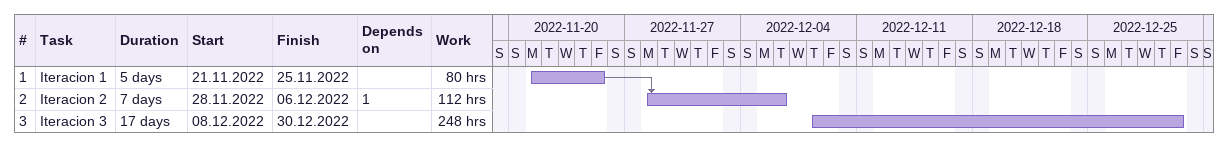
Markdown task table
| ID | Task | Duration | Start | Finish | Predecessors | Work (h) |
|---|---|---|---|---|---|---|
| 1 | Iteracion 1 | 5d | 2022-11-21 | 2022-11-25 |  | 80 |
| 2 | Iteracion 2 | 7d | 2022-11-28 | 2022-12-06 | 1 | 112 |
| 3 | Iteracion 3 | 17d | 2022-12-08 | 2022-12-30 |  | 248 |
